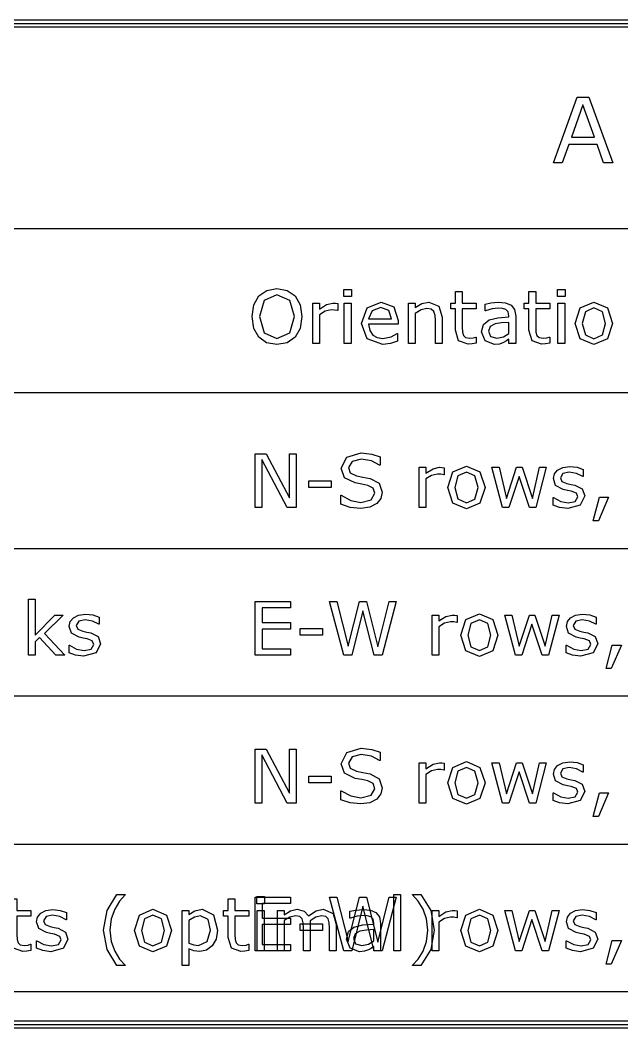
# Model space of a CAD drawing. Header units: inches. Extents: x -33163 to 19162, y -8858 to 30669.
# Drawn here: x 5552 to 6238, y 21411 to 22560 of the extents above; entities that cross this region are included whole.
import ezdxf

# ---------------------------------------------------------------- set-up
doc = ezdxf.new("R2010")
doc.units = ezdxf.units.IN
doc.layers.add('Layer 1', color=7, linetype='Continuous')
doc.layers.add('SOLID-2', color=253, linetype='Continuous')

# ---------------------------------------------------------------- blocks, each defined once
blk = doc.blocks.new('A$C0f725650')
at = {"layer": 'Layer 1', "color": 7}
for points in [[(22.25882, 67.310018), (22.25882, 67.098146), (192.650272, 67.098146), (192.650272, 67.310018), (22.25882, 67.310018)], [(22.25882, 67.204082), (192.650272, 67.204082)], [(84.292035, 62.706171), (83.992183, 62.706171), (83.784702, 63.295927), (82.869515, 63.295927), (82.662034, 62.706171), (82.376393, 62.706171), (83.146628, 64.822189), (83.521799, 64.822189), (84.292035, 62.706171)], [(83.698017, 63.537515), (83.327108, 64.576339), (82.954779, 63.537515), (83.698017, 63.537515)], [(22.25882, 60.589507), (192.650272, 60.589507), (192.650272, 55.297847), (22.25882, 55.297847), (22.25882, 60.589507)], [(74.052752, 58.417807), (74.21437, 58.132941), (74.271343, 57.750407), (74.213206, 57.366711), (74.052752, 57.085333), (73.799279, 56.908599), (73.46674, 56.849301), (73.134204, 56.909763), (72.880731, 57.085333), (72.719113, 57.367873), (72.663302, 57.750407), (72.719113, 58.129454), (72.881893, 58.417807), (73.135366, 58.592215), (73.46674, 58.652677), (73.80044, 58.591053), (74.052752, 58.417807), (74.052752, 58.417807)], [(75.870083, 58.40153), (75.623587, 58.40153), (75.623587, 58.628259), (75.870083, 58.628259), (75.870083, 58.40153)], [(79.888434, 56.89696), (79.753558, 56.870216), (79.624497, 56.859765), (79.32219, 56.966736), (79.218709, 57.309736), (79.218709, 58.000393), (79.071042, 58.000393), (79.071042, 58.184101), (79.218709, 58.184101), (79.218709, 58.557335), (79.437299, 58.557335), (79.437299, 58.184101), (79.888434, 58.184101), (79.888434, 58.000393), (79.437299, 58.000393), (79.437299, 57.408568), (79.441956, 57.248112), (79.474513, 57.141144), (79.544275, 57.072543), (79.681475, 57.051614), (79.793097, 57.066722), (79.876811, 57.093463), (79.888453, 57.093463), (79.888434, 56.89696)], [(82.256891, 56.896973), (82.122015, 56.870229), (81.992954, 56.859778), (81.690647, 56.966749), (81.587166, 57.309749), (81.587166, 58.000406), (81.439499, 58.000406), (81.439499, 58.184114), (81.587166, 58.184114), (81.587166, 58.557348), (81.805756, 58.557348), (81.805756, 58.184114), (82.256891, 58.184114), (82.256891, 58.000406), (81.805756, 58.000406), (81.805756, 57.408582), (81.810413, 57.248125), (81.84297, 57.141157), (81.912732, 57.072556), (82.049932, 57.051627), (82.161554, 57.066735), (82.245268, 57.093477), (82.256883, 57.093477), (82.256891, 56.896973)], [(82.755696, 58.40153), (82.5092, 58.40153), (82.5092, 58.628259), (82.755696, 58.628259), (82.755696, 58.40153)], [(74.031823, 57.750407), (73.880673, 58.270143), (73.467907, 58.453851), (73.052816, 58.270143), (72.902824, 57.750407), (73.056303, 57.228348), (73.467907, 57.048124), (73.878347, 57.228348), (74.031823, 57.750407), (74.031823, 57.750407)], [(75.429412, 57.945743), (75.417797, 57.945743), (75.322451, 57.962015), (75.214319, 57.967836), (75.018983, 57.922489), (74.837598, 57.80738), (74.837598, 56.885345), (74.619007, 56.885345), (74.619007, 58.184101), (74.837598, 58.184101), (74.837598, 57.992252), (75.066655, 58.139918), (75.27013, 58.184101), (75.352683, 58.180608), (75.429422, 58.170157), (75.429412, 57.945743)], [(75.856126, 56.885345), (75.637535, 56.885345), (75.637535, 58.184101), (75.856126, 58.184101), (75.856126, 56.885345)], [(77.375801, 57.51205), (76.418883, 57.51205), (76.454928, 57.302762), (76.553757, 57.157421), (76.696772, 57.073704), (76.880483, 57.045801), (77.146743, 57.098123), (77.338592, 57.202768), (77.350208, 57.202768), (77.350208, 56.96441), (77.12464, 56.886507), (76.882793, 56.855114), (76.378175, 57.029522), (76.19679, 57.527165), (76.370036, 58.032947), (76.828146, 58.220145), (77.232772, 58.066666), (77.375787, 57.630646), (77.375801, 57.51205)], [(78.793153, 56.885345), (78.574563, 56.885345), (78.574563, 57.624833), (78.564085, 57.792264), (78.525715, 57.915512), (78.441999, 57.987603), (78.300148, 58.012024), (78.11295, 57.967841), (77.925752, 57.855058), (77.925752, 56.885345), (77.707162, 56.885345), (77.707162, 58.184101), (77.925752, 58.184101), (77.925752, 58.039924), (78.137366, 58.172475), (78.361772, 58.220145), (78.682682, 58.09341), (78.79314, 57.728317), (78.793153, 56.885345)], [(81.16161, 56.885345), (80.944181, 56.885345), (80.944181, 57.023709), (80.865116, 56.967898), (80.769774, 56.912086), (80.6442, 56.867904), (80.477933, 56.849304), (80.180277, 56.965575), (80.058191, 57.262069), (80.120976, 57.500426), (80.302361, 57.644603), (80.587227, 57.71553), (80.944181, 57.743433), (80.944181, 57.777154), (80.91744, 57.900402), (80.843026, 57.977139), (80.731404, 58.013186), (80.595366, 58.022499), (80.403519, 57.999242), (80.184926, 57.934131), (80.173311, 57.934131), (80.173311, 58.156209), (80.358183, 58.194578), (80.59654, 58.215507), (80.834898, 58.19225), (81.011632, 58.11551), (81.123251, 57.977147), (81.161621, 57.766695), (81.16161, 56.885345)], [(82.741745, 56.885345), (82.523154, 56.885345), (82.523154, 58.184101), (82.741745, 58.184101), (82.741745, 56.885345)], [(84.281184, 57.534142), (84.118402, 57.033011), (83.682383, 56.849301), (83.24404, 57.033011), (83.082422, 57.534142), (83.24404, 58.035273), (83.682383, 58.220145), (84.118402, 58.035273), (84.281184, 57.534142), (84.281184, 57.534142)], [(77.163023, 57.67948), (77.075819, 57.945743), (76.816533, 58.039924), (76.536316, 57.936443), (76.418883, 57.67948), (77.163023, 57.67948)], [(84.055617, 57.534142), (83.956784, 57.908538), (83.682383, 58.031786), (83.405658, 57.908538), (83.307987, 57.534142), (83.406819, 57.163234), (83.682383, 57.03766), (83.955623, 57.162072), (84.055617, 57.534142), (84.055617, 57.534142)], [(80.944181, 57.205094), (80.944181, 57.566699), (80.70815, 57.549263), (80.49421, 57.515545), (80.341895, 57.431828), (80.283758, 57.277187), (80.351195, 57.108592), (80.556996, 57.052781), (80.767448, 57.096964), (80.944181, 57.205099), (80.944181, 57.205094)], [(74.082981, 51.593685), (73.798115, 51.593685), (72.977235, 53.142427), (72.977235, 51.593685), (72.762135, 51.593685), (72.762135, 53.324973), (73.119089, 53.324973), (73.86788, 51.911108), (73.86788, 53.324973), (74.082981, 53.324973), (74.082981, 51.593685)], [(76.859552, 52.087841), (76.811882, 51.887854), (76.680495, 51.72042), (76.463066, 51.604149), (76.16541, 51.562292), (75.828223, 51.597172), (75.524752, 51.700656), (75.524752, 51.989009), (75.541023, 51.989009), (75.844492, 51.820414), (76.167728, 51.761116), (76.500264, 51.841345), (76.620025, 52.055284), (76.563052, 52.225041), (76.392131, 52.309919), (76.202608, 52.348289), (75.987507, 52.386659), (75.645666, 52.552928), (75.535208, 52.861048), (75.718918, 53.216841), (76.185169, 53.356366), (76.520031, 53.321483), (76.789781, 53.235444), (76.789781, 52.963368), (76.773509, 52.963368), (76.513059, 53.101731), (76.18401, 53.15754), (75.886355, 53.080803), (75.774735, 52.883141), (75.830543, 52.713382), (76.027044, 52.619203), (76.238657, 52.579669), (76.471202, 52.532), (76.761881, 52.377356), (76.859549, 52.087841), (76.859552, 52.087841)], [(78.859429, 52.654083), (78.847814, 52.654083), (78.752471, 52.670355), (78.644339, 52.676176), (78.449002, 52.630829), (78.267617, 52.51572), (78.267617, 51.593685), (78.049027, 51.593685), (78.049027, 52.892441), (78.267617, 52.892441), (78.267617, 52.700592), (78.496672, 52.848258), (78.70015, 52.892441), (78.782702, 52.888948), (78.859442, 52.878497), (78.859429, 52.654083)], [(80.172136, 52.242482), (80.009357, 51.741351), (79.573337, 51.557641), (79.134992, 51.741351), (78.973374, 52.242482), (79.134992, 52.743613), (79.573337, 52.928485), (80.009357, 52.743613), (80.172136, 52.242482), (80.172136, 52.242482)], [(79.946569, 52.242482), (79.847739, 52.616878), (79.573337, 52.740126), (79.29661, 52.616878), (79.198942, 52.242482), (79.297774, 51.871574), (79.573337, 51.746), (79.846577, 51.870412), (79.946569, 52.242482), (79.946569, 52.242482)], [(82.144108, 52.892441), (81.805756, 51.593685), (81.603443, 51.593685), (81.269743, 52.594785), (80.938368, 51.593685), (80.737219, 51.593685), (80.395378, 52.892441), (80.623271, 52.892441), (80.861629, 51.88669), (81.186029, 52.892441), (81.366249, 52.892441), (81.698785, 51.88669), (81.924353, 52.892441), (82.144108, 52.892441)], [(83.387052, 51.968081), (83.239389, 51.676238), (82.838249, 51.562292), (82.57315, 51.596011), (82.372001, 51.671586), (82.372001, 51.916921), (82.383616, 51.916921), (82.613835, 51.792509), (82.856844, 51.747164), (83.082412, 51.793673), (83.1638, 51.940175), (83.119617, 52.056446), (82.949861, 52.123886), (82.827774, 52.148307), (82.691736, 52.178538), (82.44873, 52.311089), (82.377803, 52.527353), (82.41036, 52.678507), (82.511515, 52.805242), (82.676621, 52.891285), (82.902188, 52.923839), (83.137058, 52.894772), (83.335882, 52.826171), (83.335882, 52.592465), (83.324267, 52.592465), (83.120792, 52.695948), (82.885922, 52.738967), (82.683608, 52.692459), (82.601056, 52.556421), (82.651051, 52.435498), (82.809182, 52.369223), (82.944058, 52.341317), (83.069632, 52.315732), (83.3045, 52.195974), (83.387052, 51.968081), (83.387052, 51.968081)], [(75.214306, 52.245969), (74.488772, 52.245969), (74.488772, 52.456421), (75.214306, 52.456421), (75.214306, 52.245969)], [(84.153285, 51.925059), (83.825398, 51.163478), (83.655641, 51.163478), (83.857955, 51.925059), (84.153285, 51.925059)], [(22.25882, 50.27077), (192.650272, 50.27077), (192.650272, 45.508276), (22.25882, 45.508276), (22.25882, 50.27077)], [(66.625177, 46.831191), (66.336824, 46.831191), (65.815926, 47.399761), (65.674075, 47.264885), (65.674075, 46.831191), (65.455482, 46.831191), (65.455482, 48.64038), (65.674075, 48.64038), (65.674075, 47.479988), (66.305431, 48.129947), (66.580994, 48.129947), (65.977544, 47.529984), (66.625177, 46.831191)], [(73.90276, 46.831191), (72.762135, 46.831191), (72.762135, 48.562479), (73.90276, 48.562479), (73.90276, 48.35784), (72.992351, 48.35784), (72.992351, 47.883451), (73.90276, 47.883451), (73.90276, 47.678812), (72.992351, 47.678812), (72.992351, 47.03583), (73.90276, 47.03583), (73.90276, 46.831191)], [(77.306035, 48.562479), (76.856064, 46.831191), (76.596778, 46.831191), (76.232847, 48.268311), (75.877057, 46.831191), (75.623584, 46.831191), (75.165472, 48.562479), (75.401504, 48.562479), (75.765435, 47.123034), (76.123553, 48.562479), (76.357259, 48.562479), (76.718865, 47.10908), (77.080471, 48.562479), (77.306035, 48.562479)], [(67.783246, 47.205587), (67.63558, 46.913744), (67.234443, 46.799798), (66.969341, 46.833517), (66.768192, 46.909092), (66.768192, 47.154427), (66.779807, 47.154427), (67.010026, 47.030015), (67.253035, 46.98467), (67.478603, 47.031179), (67.559994, 47.177681), (67.515808, 47.293952), (67.346052, 47.361392), (67.223968, 47.385813), (67.08793, 47.416044), (66.844921, 47.548595), (66.773994, 47.764859), (66.806551, 47.916013), (66.907707, 48.042748), (67.072814, 48.128791), (67.298382, 48.161345), (67.53325, 48.132278), (67.732076, 48.063677), (67.732076, 47.829971), (67.720461, 47.829971), (67.516986, 47.933454), (67.282115, 47.976473), (67.079802, 47.929965), (66.997249, 47.793927), (67.047248, 47.673004), (67.205376, 47.606729), (67.340252, 47.578823), (67.465826, 47.553238), (67.700694, 47.43348), (67.783249, 47.205587), (67.783246, 47.205587)], [(79.275681, 47.891589), (79.264066, 47.891589), (79.168724, 47.907861), (79.060591, 47.913682), (78.865255, 47.868335), (78.68387, 47.753226), (78.68387, 46.831191), (78.465279, 46.831191), (78.465279, 48.129947), (78.68387, 48.129947), (78.68387, 47.938098), (78.912927, 48.085764), (79.116402, 48.129947), (79.198955, 48.126454), (79.275695, 48.116003), (79.275681, 47.891589)], [(80.588391, 47.479988), (80.425609, 46.978857), (79.98959, 46.795147), (79.551244, 46.978857), (79.389627, 47.479988), (79.551244, 47.981119), (79.98959, 48.165991), (80.425609, 47.981119), (80.588391, 47.479988), (80.588391, 47.479988)], [(82.56036, 48.129947), (82.222009, 46.831191), (82.019695, 46.831191), (81.685995, 47.832291), (81.354621, 46.831191), (81.153472, 46.831191), (80.811633, 48.129947), (81.039524, 48.129947), (81.277881, 47.124196), (81.602281, 48.129947), (81.782502, 48.129947), (82.115041, 47.124196), (82.340605, 48.129947), (82.56036, 48.129947)], [(83.803305, 47.205587), (83.655641, 46.913744), (83.254504, 46.799798), (82.989403, 46.833517), (82.788253, 46.909092), (82.788253, 47.154427), (82.799869, 47.154427), (83.030088, 47.030015), (83.273096, 46.98467), (83.498664, 47.031179), (83.580052, 47.177681), (83.53587, 47.293952), (83.366113, 47.361392), (83.244029, 47.385813), (83.107991, 47.416044), (82.864982, 47.548595), (82.794056, 47.764859), (82.826613, 47.916013), (82.927768, 48.042748), (83.092876, 48.128791), (83.318443, 48.161345), (83.553311, 48.132278), (83.752137, 48.063677), (83.752137, 47.829971), (83.740522, 47.829971), (83.537047, 47.933454), (83.302177, 47.976473), (83.099863, 47.929965), (83.017311, 47.793927), (83.067309, 47.673004), (83.225437, 47.606729), (83.360314, 47.578823), (83.485887, 47.553238), (83.720755, 47.43348), (83.803308, 47.205587), (83.803305, 47.205587)], [(80.362824, 47.479988), (80.263991, 47.854384), (79.98959, 47.977632), (79.712862, 47.854384), (79.615194, 47.479988), (79.714027, 47.10908), (79.98959, 46.983506), (80.26283, 47.107918), (80.362824, 47.479988), (80.362824, 47.479988)], [(74.938743, 47.483475), (74.213206, 47.483475), (74.213206, 47.693927), (74.938743, 47.693927), (74.938743, 47.483475)], [(84.569537, 47.162565), (84.24165, 46.400984), (84.071894, 46.400984), (84.274207, 47.162565), (84.569537, 47.162565)], [(74.082981, 42.068697), (73.798115, 42.068697), (72.977235, 43.617439), (72.977235, 42.068697), (72.762135, 42.068697), (72.762135, 43.799985), (73.119089, 43.799985), (73.86788, 42.38612), (73.86788, 43.799985), (74.082981, 43.799985), (74.082981, 42.068697)], [(76.859552, 42.562853), (76.811882, 42.362866), (76.680495, 42.195432), (76.463066, 42.079161), (76.16541, 42.037304), (75.828223, 42.072184), (75.524752, 42.175668), (75.524752, 42.464021), (75.541023, 42.464021), (75.844492, 42.295426), (76.167728, 42.236128), (76.500264, 42.316357), (76.620025, 42.530296), (76.563052, 42.700053), (76.392131, 42.784931), (76.202608, 42.823301), (75.987507, 42.861671), (75.645666, 43.02794), (75.535208, 43.33606), (75.718918, 43.691853), (76.185169, 43.831378), (76.520031, 43.796495), (76.789781, 43.710456), (76.789781, 43.43838), (76.773509, 43.43838), (76.513059, 43.576743), (76.18401, 43.632552), (75.886355, 43.555815), (75.774735, 43.358153), (75.830543, 43.188394), (76.027044, 43.094215), (76.238657, 43.054681), (76.471202, 43.007012), (76.761881, 42.852368), (76.859549, 42.562853), (76.859552, 42.562853)], [(78.859429, 43.129095), (78.847814, 43.129095), (78.752471, 43.145367), (78.644339, 43.151188), (78.449002, 43.105841), (78.267617, 42.990732), (78.267617, 42.068697), (78.049027, 42.068697), (78.049027, 43.367453), (78.267617, 43.367453), (78.267617, 43.175604), (78.496672, 43.32327), (78.70015, 43.367453), (78.782702, 43.36396), (78.859442, 43.353509), (78.859429, 43.129095)], [(80.172136, 42.717494), (80.009357, 42.216363), (79.573337, 42.032653), (79.134992, 42.216363), (78.973374, 42.717494), (79.134992, 43.218625), (79.573337, 43.403497), (80.009357, 43.218625), (80.172136, 42.717494), (80.172136, 42.717494)], [(79.946569, 42.717494), (79.847739, 43.09189), (79.573337, 43.215138), (79.29661, 43.09189), (79.198942, 42.717494), (79.297774, 42.346586), (79.573337, 42.221012), (79.846577, 42.345424), (79.946569, 42.717494), (79.946569, 42.717494)], [(82.144108, 43.367453), (81.805756, 42.068697), (81.603443, 42.068697), (81.269743, 43.069797), (80.938368, 42.068697), (80.737219, 42.068697), (80.395378, 43.367453), (80.623271, 43.367453), (80.861629, 42.361702), (81.186029, 43.367453), (81.366249, 43.367453), (81.698785, 42.361702), (81.924353, 43.367453), (82.144108, 43.367453)], [(83.387052, 42.443093), (83.239389, 42.15125), (82.838249, 42.037304), (82.57315, 42.071023), (82.372001, 42.146598), (82.372001, 42.391933), (82.383616, 42.391933), (82.613835, 42.267521), (82.856844, 42.222176), (83.082412, 42.268685), (83.1638, 42.415187), (83.119617, 42.531458), (82.949861, 42.598898), (82.827774, 42.623319), (82.691736, 42.65355), (82.44873, 42.786101), (82.377803, 43.002365), (82.41036, 43.153519), (82.511515, 43.280254), (82.676621, 43.366297), (82.902188, 43.398851), (83.137058, 43.369784), (83.335882, 43.301183), (83.335882, 43.067477), (83.324267, 43.067477), (83.120792, 43.17096), (82.885922, 43.213979), (82.683608, 43.167471), (82.601056, 43.031433), (82.651051, 42.91051), (82.809182, 42.844235), (82.944058, 42.816329), (83.069632, 42.790744), (83.3045, 42.670986), (83.387052, 42.443093), (83.387052, 42.443093)], [(75.214306, 42.720981), (74.488772, 42.720981), (74.488772, 42.931433), (75.214306, 42.931433), (75.214306, 42.720981)], [(84.153285, 42.400071), (83.825398, 41.63849), (83.655641, 41.63849), (83.857955, 42.400071), (84.153285, 42.400071)], [(22.25882, 40.745782), (192.650272, 40.745782), (192.650272, 35.983288), (22.25882, 35.983288), (22.25882, 40.745782)], [(68.57622, 36.827149), (68.309957, 36.827149), (67.990208, 37.342234), (67.876263, 37.971264), (67.990208, 38.600294), (68.309957, 39.115379), (68.57622, 39.115379), (68.57622, 39.103764), (68.395997, 38.907264), (68.237869, 38.649139), (68.123921, 38.334044), (68.080902, 37.971275), (68.122759, 37.607343), (68.237869, 37.29341), (68.397161, 37.035286), (68.57622, 36.838788), (68.57622, 36.827149)], [(73.90276, 37.306203), (72.762135, 37.306203), (72.762135, 39.037491), (73.90276, 39.037491), (73.90276, 38.832852), (72.992351, 38.832852), (72.992351, 38.358463), (73.90276, 38.358463), (73.90276, 38.153824), (72.992351, 38.153824), (72.992351, 37.510842), (73.90276, 37.510842), (73.90276, 37.306203)], [(77.306035, 39.037491), (76.856064, 37.306203), (76.596778, 37.306203), (76.232847, 38.743323), (75.877057, 37.306203), (75.623584, 37.306203), (75.165472, 39.037491), (75.401504, 39.037491), (75.765435, 37.598046), (76.123553, 39.037491), (76.357259, 39.037491), (76.718865, 37.584092), (77.080471, 39.037491), (77.306035, 39.037491)], [(77.450085, 37.306203), (77.231494, 37.306203), (77.231494, 39.115392), (77.450085, 39.115392), (77.450085, 37.306203)], [(78.538389, 37.971277), (78.424444, 37.342247), (78.104695, 36.827162), (77.838432, 36.827162), (77.838432, 36.838777), (78.017491, 37.035275), (78.176783, 37.2934), (78.290729, 37.607333), (78.33375, 37.971264), (78.290729, 38.334034), (78.176783, 38.649128), (78.017491, 38.907253), (77.838432, 39.103753), (77.838432, 39.115369), (78.104695, 39.115369), (78.424444, 38.600284), (78.538389, 37.971254), (78.538389, 37.971277)], [(65.539199, 37.317818), (65.404322, 37.291074), (65.275261, 37.280623), (64.972954, 37.387594), (64.869473, 37.730594), (64.869473, 38.421251), (64.721807, 38.421251), (64.721807, 38.604959), (64.869473, 38.604959), (64.869473, 38.978193), (65.088063, 38.978193), (65.088063, 38.604959), (65.539199, 38.604959), (65.539199, 38.421251), (65.088063, 38.421251), (65.088063, 37.829426), (65.09272, 37.66897), (65.125277, 37.562002), (65.19504, 37.493401), (65.332239, 37.472472), (65.443861, 37.48758), (65.527576, 37.514321), (65.539191, 37.514321), (65.539199, 37.317818)], [(72.565504, 37.317805), (72.430631, 37.291061), (72.301567, 37.28061), (71.999262, 37.387581), (71.895779, 37.730581), (71.895779, 38.421238), (71.748115, 38.421238), (71.748115, 38.604946), (71.895779, 38.604946), (71.895779, 38.97818), (72.114369, 38.97818), (72.114369, 38.604946), (72.565504, 38.604946), (72.565504, 38.421238), (72.114369, 38.421238), (72.114369, 37.829413), (72.119026, 37.668957), (72.151583, 37.561989), (72.221346, 37.493388), (72.358548, 37.472459), (72.470167, 37.487567), (72.553884, 37.514308), (72.565499, 37.514308), (72.565504, 37.317805)], [(66.730984, 37.680585), (66.58332, 37.388742), (66.182183, 37.274797), (65.917081, 37.308515), (65.715932, 37.384091), (65.715932, 37.629426), (65.727547, 37.629426), (65.957766, 37.505013), (66.200775, 37.459669), (66.426343, 37.506177), (66.507731, 37.65268), (66.463548, 37.768951), (66.293792, 37.83639), (66.171705, 37.860811), (66.035667, 37.891043), (65.792661, 38.023593), (65.721734, 38.239858), (65.754291, 38.391012), (65.855447, 38.517747), (66.020555, 38.603789), (66.246119, 38.636344), (66.48099, 38.607277), (66.679813, 38.538676), (66.679813, 38.304969), (66.668198, 38.304969), (66.464723, 38.408453), (66.229853, 38.451472), (66.02754, 38.404963), (65.944987, 38.268925), (65.994985, 38.148003), (66.153113, 38.081728), (66.28799, 38.053822), (66.413563, 38.028237), (66.648431, 37.908479), (66.730984, 37.680585), (66.730984, 37.680585)], [(70.069148, 37.954987), (69.906369, 37.453856), (69.470349, 37.270146), (69.032004, 37.453856), (68.870386, 37.954987), (69.032004, 38.456118), (69.470349, 38.64099), (69.906369, 38.456118), (70.069148, 37.954987), (70.069148, 37.954987)], [(69.84358, 37.954987), (69.744751, 38.329383), (69.470349, 38.452631), (69.193622, 38.329383), (69.095954, 37.954987), (69.194786, 37.584079), (69.470349, 37.458505), (69.743587, 37.582917), (69.84358, 37.954987), (69.84358, 37.954987)], [(71.550453, 37.971259), (71.505106, 37.681742), (71.377207, 37.460825), (71.195822, 37.327113), (70.97607, 37.280605), (70.792359, 37.302697), (70.62609, 37.371296), (70.62609, 36.827144), (70.407499, 36.827144), (70.407499, 38.60494), (70.62609, 38.60494), (70.62609, 38.468902), (70.821429, 38.590989), (71.053971, 38.640985), (71.419064, 38.46309), (71.550453, 37.971259), (71.550453, 37.971259)], [(71.324885, 37.965438), (71.244656, 38.316579), (70.99816, 38.43285), (70.808639, 38.392155), (70.62609, 38.285187), (70.62609, 37.549185), (70.785382, 37.492213), (70.9377, 37.477105), (71.222566, 37.600353), (71.324885, 37.965446), (71.324885, 37.965438)], [(73.050358, 37.306203), (72.831768, 37.306203), (72.831768, 38.604959), (73.050358, 38.604959), (73.050358, 37.306203)], [(75.37812, 37.306203), (75.159529, 37.306203), (75.159529, 38.045691), (75.15138, 38.207309), (75.119987, 38.331721), (75.043248, 38.407297), (74.899071, 38.432882), (74.71536, 38.386374), (74.53165, 38.270103), (74.537471, 38.207314), (74.539852, 38.137552), (74.539852, 37.306203), (74.321259, 37.306203), (74.321259, 38.045691), (74.31311, 38.208473), (74.281717, 38.332883), (74.204977, 38.407297), (74.060801, 38.432882), (73.88058, 38.388699), (73.701521, 38.275916), (73.701521, 37.306203), (73.48293, 37.306203), (73.48293, 38.604959), (73.701521, 38.604959), (73.701521, 38.460782), (73.904996, 38.593333), (74.122425, 38.641003), (74.346828, 38.585192), (74.485192, 38.430551), (74.727039, 38.591007), (74.960745, 38.641003), (75.27584, 38.510778), (75.378159, 38.149175), (75.37812, 37.306203)], [(76.808265, 37.306203), (76.590836, 37.306203), (76.590836, 37.444567), (76.511771, 37.388756), (76.416428, 37.332944), (76.290854, 37.288762), (76.124585, 37.270162), (75.826929, 37.386433), (75.704845, 37.682927), (75.767631, 37.921284), (75.949016, 38.065461), (76.233882, 38.136388), (76.590836, 38.164291), (76.590836, 38.198012), (76.564094, 38.32126), (76.48968, 38.397997), (76.378058, 38.434044), (76.24202, 38.443357), (76.050171, 38.4201), (75.831581, 38.354989), (75.819965, 38.354989), (75.819965, 38.577067), (76.004837, 38.615436), (76.243192, 38.636365), (76.48155, 38.613108), (76.658283, 38.536368), (76.769906, 38.398005), (76.808275, 38.187553), (76.808265, 37.306203)], [(79.275681, 38.366601), (79.264066, 38.366601), (79.168724, 38.382873), (79.060591, 38.388694), (78.865255, 38.343347), (78.68387, 38.228238), (78.68387, 37.306203), (78.465279, 37.306203), (78.465279, 38.604959), (78.68387, 38.604959), (78.68387, 38.41311), (78.912927, 38.560776), (79.116402, 38.604959), (79.198955, 38.601466), (79.275695, 38.591015), (79.275681, 38.366601)], [(80.588391, 37.955), (80.425609, 37.453869), (79.98959, 37.270159), (79.551244, 37.453869), (79.389627, 37.955), (79.551244, 38.456131), (79.98959, 38.641003), (80.425609, 38.456131), (80.588391, 37.955), (80.588391, 37.955)], [(80.362824, 37.955), (80.263991, 38.329396), (79.98959, 38.452644), (79.712862, 38.329396), (79.615194, 37.955), (79.714027, 37.584092), (79.98959, 37.458518), (80.26283, 37.58293), (80.362824, 37.955), (80.362824, 37.955)], [(82.56036, 38.604959), (82.222009, 37.306203), (82.019695, 37.306203), (81.685995, 38.307303), (81.354621, 37.306203), (81.153472, 37.306203), (80.811633, 38.604959), (81.039524, 38.604959), (81.277881, 37.599208), (81.602281, 38.604959), (81.782502, 38.604959), (82.115041, 37.599208), (82.340605, 38.604959), (82.56036, 38.604959)], [(83.803305, 37.680599), (83.655641, 37.388756), (83.254504, 37.27481), (82.989403, 37.308529), (82.788253, 37.384104), (82.788253, 37.629439), (82.799869, 37.629439), (83.030088, 37.505027), (83.273096, 37.459682), (83.498664, 37.506191), (83.580052, 37.652693), (83.53587, 37.768964), (83.366113, 37.836404), (83.244029, 37.860825), (83.107991, 37.891056), (82.864982, 38.023607), (82.794056, 38.239871), (82.826613, 38.391025), (82.927768, 38.51776), (83.092876, 38.603803), (83.318443, 38.636357), (83.553311, 38.60729), (83.752137, 38.538689), (83.752137, 38.304983), (83.740522, 38.304983), (83.537047, 38.408466), (83.302177, 38.451485), (83.099863, 38.404977), (83.017311, 38.268939), (83.067309, 38.148016), (83.225437, 38.081741), (83.360314, 38.053835), (83.485887, 38.02825), (83.720755, 37.908492), (83.803308, 37.680599), (83.803305, 37.680599)], [(74.938743, 37.958487), (74.213206, 37.958487), (74.213206, 38.168939), (74.938743, 38.168939), (74.938743, 37.958487)], [(76.590836, 37.625952), (76.590836, 37.987557), (76.354804, 37.970121), (76.140865, 37.936403), (75.988547, 37.852686), (75.930413, 37.698045), (75.99785, 37.52945), (76.20365, 37.473639), (76.414102, 37.517822), (76.590836, 37.625957), (76.590836, 37.625952)], [(84.569537, 37.637577), (84.24165, 36.875996), (84.071894, 36.875996), (84.274207, 37.637577), (84.569537, 37.637577)], [(22.25882, 35.030892), (22.25882, 34.81902), (192.650272, 34.81902), (192.650272, 35.030892), (22.25882, 35.030892)], [(22.25882, 34.924956), (192.650272, 34.924956)]]:
    blk.add_lwpolyline(points, dxfattribs=at)
blk.add_lwpolyline([(73.064312, 38.822361), (72.817816, 38.822361), (72.817816, 39.049117), (73.064312, 39.049117), (73.064312, 38.822361)], close=True, dxfattribs=at)

msp = doc.modelspace()

# ---------------------------------------------------------------- block references
at = {"layer": 'SOLID-2', "xscale": 35.3548193792485, "yscale": 35.3548193792485, "zscale": 35.3548193792485}
msp.add_blockref('A$C0f725650', (3247.20147, 20180.01122), dxfattribs=at)

doc.saveas('drawing.dxf')
